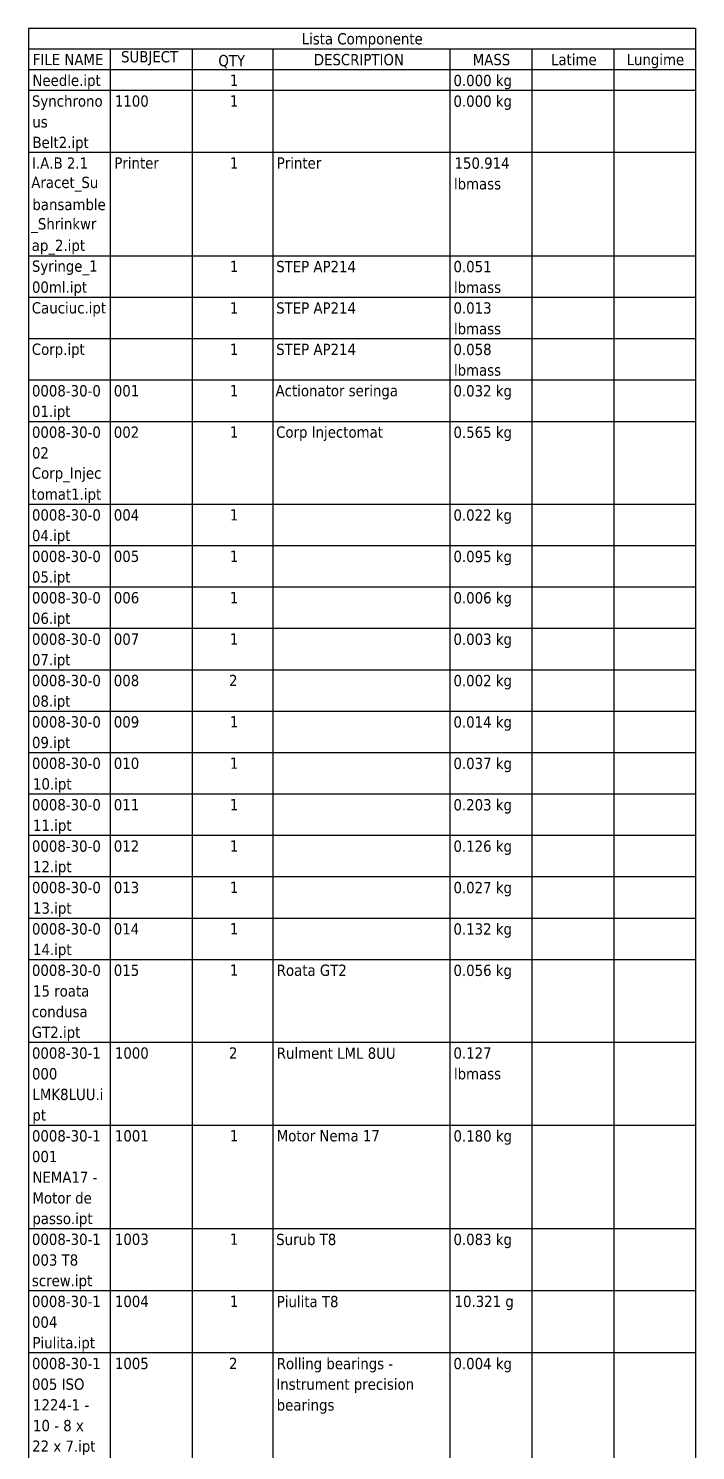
# Model space of a CAD drawing. Header units: millimetres. Extents: x -2015 to 3360, y -4745 to 2376.
# Drawn here: x -2015 to -359, y -1184 to 2347 of the extents above; entities that cross this region are included whole.
import ezdxf

# ---------------------------------------------------------------- set-up
doc = ezdxf.new("R2010")
doc.units = ezdxf.units.MM
doc.header["$LTSCALE"] = 8
doc.layers.add('Symbol (ISO)', color=7, linetype='Continuous', lineweight=25)
doc.styles.add('Note Text (ISO)', font='tahoma.ttf')

# ---------------------------------------------------------------- blocks, each defined once
blk = doc.blocks.new('Lista Componente')
at = {"layer": 'Symbol (ISO)'}
for p, q in [((-44.9, 293.33), (-251.9, 293.33)), ((-251.9, 293.33), (-251.9, 286.91)), ((-44.9, 293.33), (-44.9, 286.91)), ((-44.9, 286.91), (-251.9, 286.91)), ((-251.9, 286.91), (-251.9, 280.49)), ((-226.5, 286.91), (-226.5, 280.49)), ((-201.1, 286.91), (-201.1, 280.49)), ((-176.1, 286.91), (-176.1, 280.49)), ((-121.1, 286.91), (-121.1, 280.49)), ((-95.7, 286.91), (-95.7, 280.49)), ((-70.3, 286.91), (-70.3, 280.49)), ((-44.9, 286.91), (-44.9, 280.49)), ((-44.9, 280.49), (-251.9, 280.49)), ((-251.9, 280.49), (-251.9, -593.07)), ((-226.5, 280.49), (-226.5, -593.07)), ((-201.1, 280.49), (-201.1, -593.07)), ((-176.1, 280.49), (-176.1, -593.07)), ((-121.1, 280.49), (-121.1, -593.07)), ((-95.7, 280.49), (-95.7, -593.07)), ((-70.3, 280.49), (-70.3, -593.07)), ((-44.9, 280.49), (-44.9, -593.07)), ((-44.9, 274.06), (-251.9, 274.06)), ((-44.9, 254.79), (-251.9, 254.79)), ((-44.9, 222.68), (-251.9, 222.68)), ((-44.9, 209.83), (-251.9, 209.83)), ((-44.9, 196.99), (-251.9, 196.99)), ((-44.9, 184.14), (-251.9, 184.14)), ((-44.9, 171.29), (-251.9, 171.29)), ((-44.9, 145.6), (-251.9, 145.6)), ((-44.9, 132.75), (-251.9, 132.75)), ((-44.9, 119.91), (-251.9, 119.91)), ((-44.9, 107.06), (-251.9, 107.06)), ((-44.9, 94.21), (-251.9, 94.21)), ((-44.9, 81.37), (-251.9, 81.37)), ((-44.9, 68.52), (-251.9, 68.52)), ((-44.9, 55.68), (-251.9, 55.68)), ((-44.9, 42.83), (-251.9, 42.83)), ((-44.9, 29.98), (-251.9, 29.98)), ((-44.9, 17.14), (-251.9, 17.14)), ((-44.9, 4.29), (-251.9, 4.29)), ((-44.9, -21.4), (-251.9, -21.4)), ((-44.9, -47.1), (-251.9, -47.1)), ((-44.9, -79.21), (-251.9, -79.21)), ((-44.9, -98.48), (-251.9, -98.48)), ((-44.9, -117.75), (-251.9, -117.75))]:
    blk.add_line(p, q, dxfattribs=at)
at = {"layer": 'Symbol (ISO)', "char_height": 3.5, "attachment_point": 7, "style": 'Note Text (ISO)'}
for s, insert in [('Lista Componente', (-167.12, 287.37)), ('FILE NAME', (-250.56, 281.95)), ('SUBJECT', (-223.16, 281.84)), ('QTY', (-192.97, 280.99)), ('DESCRIPTION', (-163.35, 281.84)), ('MASS', (-114.03, 281.85)), ('Latime', (-89.75, 281.86)), ('Lungime', (-66.3, 280.94)), ('Needle.ipt', (-250.65, 274.48)), ('1', (-189.39, 275.52)), ('0.000 kg', (-120.01, 274.45)), ('Synchrono', (-250.82, 268.06)), ('1100', (-225.08, 268.99)), ('1', (-189.39, 269.1)), ('0.000 kg', (-120.01, 268.03)), ('us ', (-250.7, 262.53)), ('Belt2.ipt', (-250.65, 255.21)), ('I.A.B 2.1 ', (-250.78, 249.8)), ('Printer', (-225.25, 249.76)), ('1', (-189.39, 249.83)), ('Printer', (-174.85, 249.76)), ('150.914 ', (-119.68, 249.72)), ('Aracet_Su', (-251.02, 242.67)), ('lbmass', (-119.87, 243.3)), ('bansamble', (-250.68, 236.88)), ('_Shrinkwr', (-251.04, 229.82)), ('ap_2.ipt', (-250.87, 223.14)), ('Syringe_1', (-250.82, 216.69)), ('1', (-189.39, 217.71)), ('STEP AP214', (-175.02, 217.62)), ('0.051 ', (-120.01, 217.61)), ('00ml.ipt', (-250.81, 210.3)), ('lbmass', (-119.87, 211.18)), ('Cauciuc.ipt', (-250.85, 203.87)), ('1', (-189.39, 204.86)), ('STEP AP214', (-175.02, 204.77)), ('0.013 ', (-120.01, 204.76)), ('lbmass', (-119.87, 198.34)), ('Corp.ipt', (-250.85, 191.03)), ('1', (-189.39, 192.02)), ('STEP AP214', (-175.02, 191.92)), ('0.058 ', (-120.01, 191.9)), ('lbmass', (-119.87, 185.49)), ('0008-30-0', (-250.81, 179.06)), ('001', (-225.41, 179.07)), ('1', (-189.39, 179.17)), ('Actionator seringa', (-175.22, 178.17)), ('0.032 kg', (-120.01, 178.11)), ('01.ipt', (-250.81, 171.75)), ('0008-30-0', (-250.81, 166.21)), ('002', (-225.41, 166.22)), ('1', (-189.39, 166.33)), ('Corp Injectomat', (-175.05, 165.31)), ('0.565 kg', (-120.01, 165.26)), ('02 ', (-250.81, 159.79)), ('Corp_Injec', (-250.85, 152.45)), ('tomat1.ipt', (-250.95, 146.05)), ('0008-30-0', (-250.81, 140.52)), ('004', (-225.41, 140.53)), ('1', (-189.39, 140.63)), ('0.022 kg', (-120.01, 139.57)), ('04.ipt', (-250.81, 133.21)), ('0008-30-0', (-250.81, 127.67)), ('005', (-225.41, 127.68)), ('1', (-189.39, 127.79)), ('0.095 kg', (-120.01, 126.72)), ('05.ipt', (-250.81, 120.36)), ('0008-30-0', (-250.81, 114.83)), ('006', (-225.41, 114.84)), ('1', (-189.39, 114.94)), ('0.006 kg', (-120.01, 113.88)), ('06.ipt', (-250.81, 107.52)), ('0008-30-0', (-250.81, 101.98)), ('007', (-225.41, 101.99)), ('1', (-189.39, 102.09)), ('0.003 kg', (-120.01, 101.03)), ('07.ipt', (-250.81, 94.67)), ('0008-30-0', (-250.81, 89.13)), ('008', (-225.41, 89.13)), ('2', (-189.66, 89.22)), ('0.002 kg', (-120.01, 88.18)), ('08.ipt', (-250.81, 81.82)), ('0008-30-0', (-250.81, 76.29)), ('009', (-225.41, 76.3)), ('1', (-189.39, 76.4)), ('0.014 kg', (-120.01, 75.34)), ('09.ipt', (-250.81, 68.98)), ('0008-30-0', (-250.81, 63.44)), ('010', (-225.41, 63.45)), ('1', (-189.39, 63.55)), ('0.037 kg', (-120.01, 62.49)), ('10.ipt', (-250.48, 56.13)), ('0008-30-0', (-250.81, 50.59)), ('011', (-225.41, 50.6)), ('1', (-189.39, 50.71)), ('0.203 kg', (-120.01, 49.64)), ('11.ipt', (-250.48, 43.28)), ('0008-30-0', (-250.81, 37.75)), ('012', (-225.41, 37.76)), ('1', (-189.39, 37.86)), ('0.126 kg', (-120.01, 36.8)), ('12.ipt', (-250.48, 30.44)), ('0008-30-0', (-250.81, 24.9)), ('013', (-225.41, 24.91)), ('1', (-189.39, 25.02)), ('0.027 kg', (-120.01, 23.95)), ('13.ipt', (-250.48, 17.59)), ('0008-30-0', (-250.81, 12.06)), ('014', (-225.41, 12.07)), ('1', (-189.39, 12.17)), ('0.132 kg', (-120.01, 11.1)), ('14.ipt', (-250.48, 4.74)), ('0008-30-0', (-250.81, -0.79)), ('015', (-225.41, -0.78)), ('1', (-189.39, -0.68)), ('Roata GT2', (-174.85, -0.78)), ('0.056 kg', (-120.01, -1.74)), ('15 roata ', (-250.48, -7.21)), ('condusa ', (-250.86, -13.63)), ('GT2.ipt', (-250.85, -20.95)), ('0008-30-1', (-250.81, -26.48)), ('1000', (-225.08, -26.47)), ('2', (-189.66, -26.4)), ('Rulment LML 8UU', (-174.85, -26.52)), ('0.127 ', (-120.01, -26.47)), ('000 ', (-250.81, -32.9)), ('lbmass', (-119.87, -32.9)), ('LMK8LUU.i', (-250.65, -39.33)), ('pt', (-250.68, -46.64)), ('0008-30-1', (-250.81, -52.18)), ('1001', (-225.08, -52.17)), ('0.180 kg', (-120.01, -53.13)), ('1', (-189.39, -52.06)), ('Motor Nema 17', (-174.85, -52.14)), ('001 ', (-250.81, -58.59)), ('NEMA17 - ', (-250.65, -64.94)), ('Motor de ', (-250.65, -71.44)), ('passo.ipt', (-250.68, -78.76)), ('0008-30-1', (-250.81, -84.29)), ('1003', (-225.08, -84.28)), ('1', (-189.39, -84.18)), ('Surub T8', (-175.02, -84.33)), ('0.083 kg', (-120.01, -85.24)), ('003 T8 ', (-250.81, -90.71)), ('screw.ipt', (-250.84, -98.03)), ('0008-30-1', (-250.81, -103.56)), ('1004', (-225.08, -103.55)), ('1', (-189.39, -103.45)), ('Piulita T8', (-174.85, -103.6)), ('10.321 g', (-119.68, -104.47)), ('004 ', (-250.81, -109.98)), ('Piulita.ipt', (-250.65, -117.3)), ('Rolling bearings - ', (-174.85, -123.78)), ('0.004 kg', (-120.01, -123.78)), ('0008-30-1', (-250.81, -122.83)), ('1005', (-225.08, -122.82)), ('2', (-189.66, -122.75)), ('005 ISO ', (-250.81, -129.25)), ('Instrument precision ', (-174.98, -130.18)), ('1224-1 - ', (-250.48, -135.6)), ('bearings', (-174.88, -136.63)), ('10 - 8 x ', (-250.48, -142.1)), ('22 x 7.ipt', (-250.75, -149.41))]:
    blk.add_mtext(s, dxfattribs=dict(at, insert=insert))

msp = doc.modelspace()

# ---------------------------------------------------------------- block references
at = {"layer": 'Symbol (ISO)', "xscale": 8, "yscale": 8, "zscale": 8}
msp.add_blockref('Lista Componente', (0, 0), dxfattribs=at)

doc.saveas('drawing.dxf')
